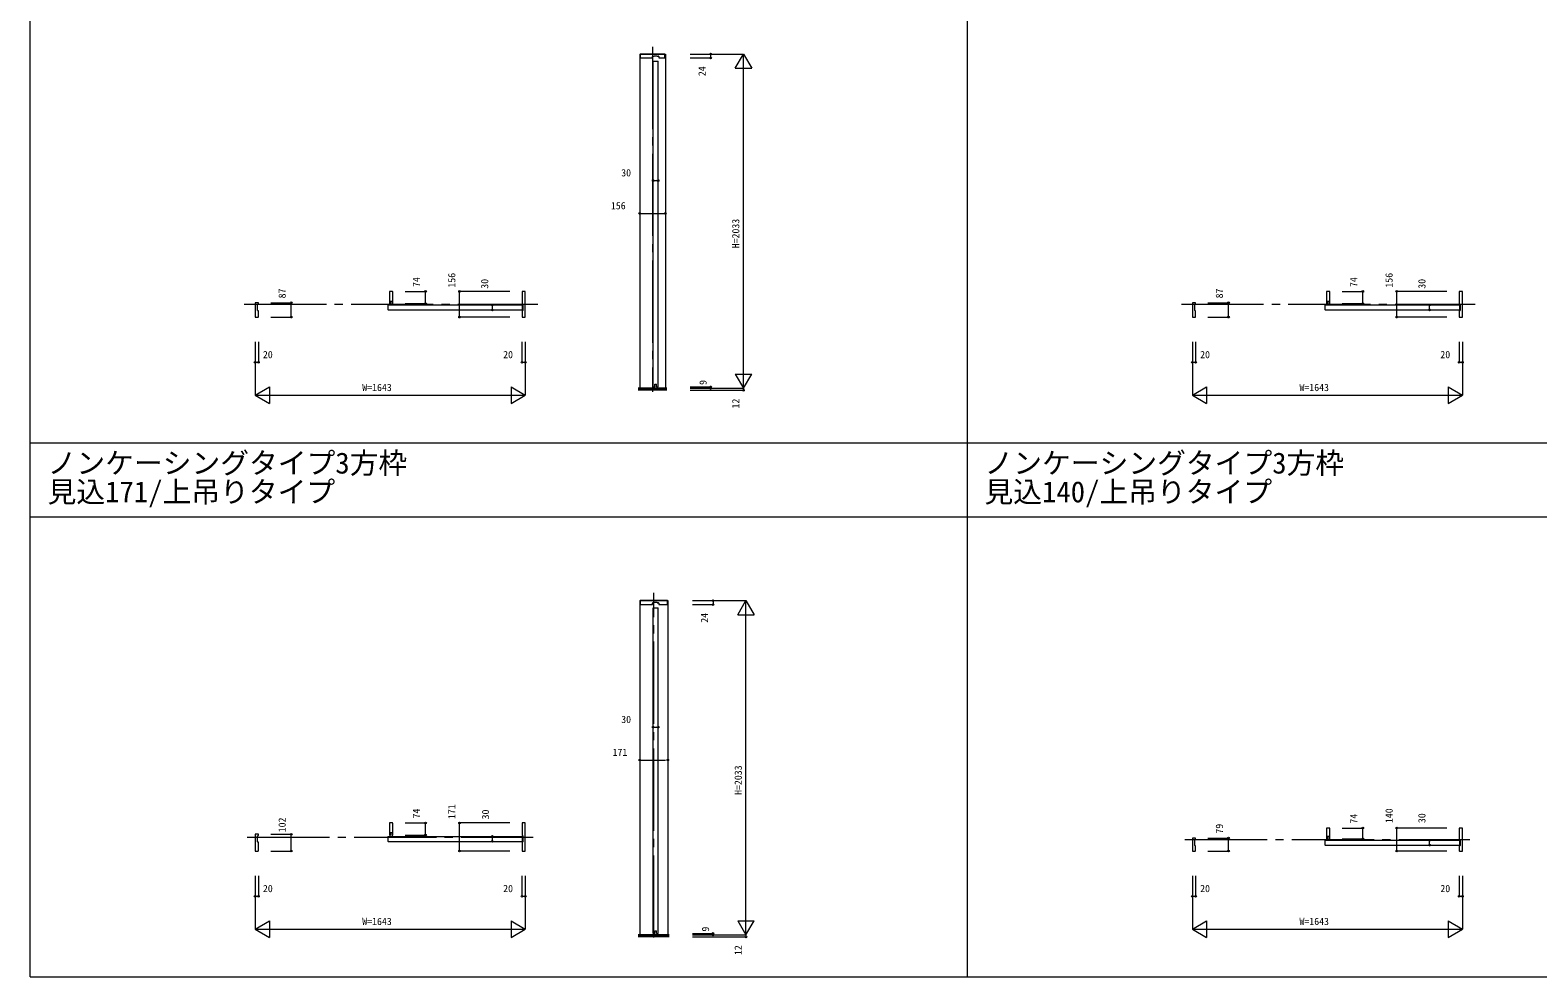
# Model space of a CAD drawing. Units: millimetres, scale not verified. Extents: x -14341 to 14341, y -10000 to 10000.
# Drawn here: x -14341 to -5171, y -10000 to -4242 of the extents above; entities that cross this region are included whole.
import ezdxf
from ezdxf.enums import TextEntityAlignment as Align

# ---------------------------------------------------------------- set-up
doc = ezdxf.new("R2010")
doc.units = ezdxf.units.MM
doc.header["$LTSCALE"] = 50
doc.linetypes.add('USER1', pattern=[13, 10, -1, 1, -1])
doc.layers.add('0-0_0', color=7, linetype='Continuous')
for name, color, linetype, lineweight in [('0-1_YKK_F1', 7, 'Continuous', 18), ('0-3_YKK_N1', 2, 'Continuous', 18), ('0-4_YKK_B1', 4, 'Continuous', 18), ('0-5_YKK_Z1', 7, 'Continuous', 18)]:
    doc.layers.add(name, color=color, linetype=linetype, lineweight=lineweight)
doc.styles.add('ＭＳ ゴシック', font='')
doc.styles.get('ＭＳ ゴシック').set_extended_font_data('MS Gothic')

msp = doc.modelspace()

# ---------------------------------------------------------------- linework, layer by layer
at = {"layer": '0-1_YKK_F1'}
for p, q in [((-14340.51, -10000), (-14340.51, 10000)), ((-8640.51, -10000), (-8640.51, 9500)), ((-14340.51, -6752.5), (14159.49, -6752.5)), ((-14340.51, -7202.5), (14159.49, -7202.5)), ((-14340.51, -10000), (14340.51, -10000))]:
    msp.add_line(p, q, dxfattribs=at)
at = {"layer": '0-3_YKK_N1'}
for p, q in [((-10327.26, -4387.5), (-10002.26, -4387.5)), ((-10202.26, -4387.5), (-10202.26, -4411.5)), ((-10052.26, -4474.1), (-10002.26, -4387.5)), ((-10002.26, -6420.5), (-10002.26, -4387.5)), ((-10002.26, -4387.5), (-9952.26, -4474.1)), ((-10327.26, -4411.5), (-10202.26, -4411.5)), ((-10052.26, -4474.1), (-9952.26, -4474.1)), ((-10551.26, -5156.88), (-10521.26, -5156.88)), ((-10633.26, -5356.88), (-10477.26, -5356.88)), ((-12060.7, -5831.5), (-11935.7, -5831.5)), ((-11935.7, -5905.5), (-11935.7, -5831.5)), ((-11729.16, -5987.5), (-11729.16, -5831.5)), ((-11424.16, -5831.5), (-11729.16, -5831.5)), ((-6360.7, -5831.5), (-6235.7, -5831.5)), ((-6235.7, -5905.5), (-6235.7, -5831.5)), ((-6029.16, -5987.5), (-6029.16, -5831.5)), ((-5724.16, -5831.5), (-6029.16, -5831.5)), ((-12877.23, -5900.5), (-12752.23, -5900.5)), ((-12752.23, -5987.5), (-12752.23, -5900.5)), ((-12060.7, -5905.5), (-11935.7, -5905.5)), ((-11529.16, -5943.5), (-11529.16, -5913.5)), ((-7177.23, -5900.5), (-7052.23, -5900.5)), ((-7052.23, -5987.5), (-7052.23, -5900.5)), ((-6360.7, -5905.5), (-6235.7, -5905.5)), ((-5829.16, -5943.5), (-5829.16, -5913.5)), ((-12877.23, -5987.5), (-12752.23, -5987.5)), ((-11424.16, -5987.5), (-11729.16, -5987.5)), ((-7177.23, -5987.5), (-7052.23, -5987.5)), ((-5724.16, -5987.5), (-6029.16, -5987.5)), ((-12972.23, -6137.5), (-12972.23, -6462.5)), ((-12952.23, -6137.5), (-12952.23, -6262.5)), ((-11329.23, -6137.5), (-11329.23, -6462.5)), ((-7272.23, -6137.5), (-7272.23, -6462.5)), ((-7252.23, -6137.5), (-7252.23, -6262.5)), ((-5629.23, -6137.5), (-5629.23, -6462.5)), ((-12972.23, -6262.5), (-12952.23, -6262.5)), ((-7272.23, -6262.5), (-7252.23, -6262.5)), ((-12972.23, -6462.5), (-12885.62, -6412.5)), ((-12885.62, -6412.5), (-12885.62, -6512.5)), ((-11415.83, -6412.5), (-11415.83, -6512.5)), ((-11415.83, -6412.5), (-11329.23, -6462.5)), ((-10052.26, -6333.9), (-9952.26, -6333.9)), ((-10052.26, -6333.9), (-10002.26, -6420.5)), ((-10002.26, -6420.5), (-9952.26, -6333.9)), ((-7272.23, -6462.5), (-7185.62, -6412.5)), ((-7185.62, -6412.5), (-7185.62, -6512.5)), ((-5715.83, -6412.5), (-5715.83, -6512.5)), ((-5715.83, -6412.5), (-5629.23, -6462.5)), ((-12972.23, -6462.5), (-11329.23, -6462.5)), ((-12972.23, -6462.5), (-12885.62, -6512.5)), ((-11415.83, -6512.5), (-11329.23, -6462.5)), ((-10327.26, -6420.5), (-10002.26, -6420.5)), ((-10327.26, -6432.5), (-10002.26, -6432.5)), ((-10002.26, -6420.5), (-10002.26, -6432.5)), ((-7272.23, -6462.5), (-5629.23, -6462.5)), ((-7272.23, -6462.5), (-7185.62, -6512.5)), ((-5715.83, -6512.5), (-5629.23, -6462.5)), ((-10312.26, -7712.01), (-9987.26, -7712.01)), ((-10312.26, -7736.01), (-10187.26, -7736.01)), ((-10187.26, -7712.01), (-10187.26, -7736.01)), ((-10037.26, -7798.62), (-9987.26, -7712.01)), ((-9987.26, -9745.01), (-9987.26, -7712.01)), ((-9987.26, -7712.01), (-9937.26, -7798.62)), ((-10037.26, -7798.62), (-9937.26, -7798.62)), ((-10551.26, -8481.39), (-10521.26, -8481.39)), ((-10633.26, -8681.39), (-10477.26, -8681.39)), ((-12060.7, -9064), (-11935.7, -9064)), ((-11935.7, -9138), (-11935.7, -9064)), ((-11729.16, -9235), (-11729.16, -9064)), ((-11424.16, -9064), (-11729.16, -9064)), ((-12877.23, -9133), (-12752.23, -9133)), ((-12752.23, -9235), (-12752.23, -9133)), ((-12060.7, -9138), (-11935.7, -9138)), ((-11529.16, -9176), (-11529.16, -9146)), ((-7177.2, -9156), (-7052.2, -9156)), ((-7052.2, -9235), (-7052.2, -9156)), ((-6360.7, -9095), (-6235.7, -9095)), ((-6360.7, -9161), (-6235.7, -9161)), ((-6235.7, -9161), (-6235.7, -9095)), ((-6029.2, -9235), (-6029.2, -9095)), ((-5724.2, -9095), (-6029.2, -9095)), ((-5829.2, -9199), (-5829.2, -9169)), ((-12877.18, -9235), (-12752.18, -9235)), ((-11424.16, -9235), (-11729.16, -9235)), ((-7177.2, -9235), (-7052.2, -9235)), ((-5724.2, -9235), (-6029.2, -9235)), ((-12972.23, -9385), (-12972.23, -9710)), ((-12952.23, -9385), (-12952.23, -9510)), ((-11329.23, -9385), (-11329.23, -9710)), ((-7272.2, -9385), (-7272.2, -9710)), ((-7252.2, -9385), (-7252.2, -9510)), ((-5629.2, -9385), (-5629.2, -9710)), ((-12972.23, -9510), (-12952.23, -9510)), ((-7272.2, -9510), (-7252.2, -9510)), ((-12972.23, -9710), (-12885.62, -9660)), ((-12972.23, -9710), (-11329.23, -9710)), ((-12972.23, -9710), (-12885.62, -9760)), ((-12885.62, -9660), (-12885.62, -9760)), ((-11415.83, -9660), (-11415.83, -9760)), ((-11415.83, -9660), (-11329.23, -9710)), ((-11415.83, -9760), (-11329.23, -9710)), ((-10037.26, -9658.41), (-9937.26, -9658.41)), ((-10037.26, -9658.41), (-9987.26, -9745.01)), ((-9987.26, -9745.01), (-9937.26, -9658.41)), ((-7272.2, -9710), (-7185.59, -9660)), ((-7272.2, -9710), (-5629.2, -9710)), ((-7272.2, -9710), (-7185.59, -9760)), ((-7185.59, -9660), (-7185.59, -9760)), ((-5715.8, -9660), (-5715.8, -9760)), ((-5715.8, -9660), (-5629.2, -9710)), ((-5715.8, -9760), (-5629.2, -9710)), ((-10312.26, -9745.01), (-9987.26, -9745.01)), ((-10312.26, -9757.01), (-9987.26, -9757.01)), ((-9987.26, -9745.01), (-9987.26, -9757.01))]:
    msp.add_line(p, q, dxfattribs=at)
for points in [[(-11349.23, -6137.5), (-11349.23, -6262.5), (-11329.23, -6262.5)], [(-5649.23, -6137.5), (-5649.23, -6262.5), (-5629.23, -6262.5)], [(-10327.26, -6411.5), (-10202.26, -6411.5), (-10202.26, -6420.5)], [(-11349.23, -9385), (-11349.23, -9510), (-11329.23, -9510)], [(-5649.2, -9385), (-5649.2, -9510), (-5629.2, -9510)], [(-10312.26, -9736.01), (-10187.26, -9736.01), (-10187.26, -9745.01)]]:
    msp.add_lwpolyline(points, dxfattribs=at)
for centre in [(-10202.26, -4387.5), (-10202.26, -4411.5), (-10551.26, -5156.88), (-10521.26, -5156.88), (-10633.26, -5356.88), (-10477.26, -5356.88), (-11935.7, -5831.5), (-11729.16, -5831.5), (-6235.7, -5831.5), (-6029.16, -5831.5), (-12752.23, -5900.5), (-11935.7, -5905.5), (-11529.16, -5913.5), (-11529.16, -5943.5), (-7052.23, -5900.5), (-6235.7, -5905.5), (-5829.16, -5913.5), (-5829.16, -5943.5), (-12752.23, -5987.5), (-11729.16, -5987.5), (-7052.23, -5987.5), (-6029.16, -5987.5), (-12972.23, -6262.5), (-12952.23, -6262.5), (-11349.23, -6262.5), (-11329.23, -6262.5), (-7272.23, -6262.5), (-7252.23, -6262.5), (-5649.23, -6262.5), (-5629.23, -6262.5), (-10202.26, -6411.5), (-10202.26, -6420.5), (-10002.26, -6432.5), (-10187.26, -7712.01), (-10187.26, -7736.01), (-10551.26, -8481.39), (-10521.26, -8481.39), (-10633.26, -8681.39), (-10462.26, -8681.39), (-11935.7, -9064), (-11729.16, -9064), (-12752.23, -9133), (-11935.7, -9138), (-11529.16, -9146), (-7052.2, -9156), (-6235.7, -9095), (-6235.7, -9161), (-6029.2, -9095), (-5829.2, -9169), (-12752.18, -9235), (-11729.16, -9235), (-11529.16, -9176), (-7052.2, -9235), (-6029.2, -9235), (-5829.2, -9199), (-12972.23, -9510), (-12952.23, -9510), (-11349.23, -9510), (-11329.23, -9510), (-7272.2, -9510), (-7252.2, -9510), (-5649.2, -9510), (-5629.2, -9510), (-10187.26, -9736.01), (-10187.26, -9745.01), (-9987.26, -9757.01)]:
    msp.add_circle(centre, 5, dxfattribs=at)
at = {"layer": '0-4_YKK_B1'}
for p, q in [((-10633.26, -4387.5), (-10477.26, -4387.5)), ((-10633.26, -4387.5), (-10633.26, -6420.5)), ((-10607.76, -4387.5), (-10620.26, -4387.5)), ((-10504.56, -4387.3), (-10504.56, -4387.5)), ((-10502.76, -4387.5), (-10490.26, -4387.5)), ((-10477.26, -4387.5), (-10477.26, -6420.5)), ((-10551.26, -4431.5), (-10521.26, -4431.5)), ((-10551.26, -6411.5), (-10551.26, -4431.5)), ((-10521.26, -6411.5), (-10521.26, -4431.5)), ((-11349.16, -5833.5), (-11349.16, -5907.5)), ((-5649.16, -5833.5), (-5649.16, -5907.5)), ((-12957.23, -5946.5), (-12957.23, -5910.5)), ((-12955.23, -5908.5), (-12953.23, -5908.5)), ((-12953.23, -5948.5), (-12955.23, -5948.5)), ((-12952.23, -5985.5), (-12952.23, -5949.5)), ((-12165.7, -5915.5), (-12163.7, -5913.5)), ((-12165.7, -5915.5), (-12165.7, -5941.5)), ((-12163.7, -5943.5), (-12165.7, -5941.5)), ((-12163.7, -5913.5), (-11347.66, -5913.5)), ((-12163.7, -5943.5), (-11347.66, -5943.5)), ((-11349.16, -5949.5), (-11349.16, -5985.5)), ((-11348.16, -5908.5), (-11346.16, -5908.5)), ((-11346.16, -5948.5), (-11348.16, -5948.5)), ((-11347.66, -5913.5), (-11345.66, -5915.5)), ((-11347.66, -5943.5), (-11345.66, -5941.5)), ((-11345.66, -5941.5), (-11345.66, -5915.5)), ((-11344.16, -5910.5), (-11344.16, -5946.5)), ((-7257.23, -5946.5), (-7257.23, -5910.5)), ((-7255.23, -5908.5), (-7253.23, -5908.5)), ((-7253.23, -5948.5), (-7255.23, -5948.5)), ((-7252.23, -5985.5), (-7252.23, -5949.5)), ((-6465.7, -5915.5), (-6463.7, -5913.5)), ((-6465.7, -5915.5), (-6465.7, -5941.5)), ((-6463.7, -5943.5), (-6465.7, -5941.5)), ((-6463.7, -5913.5), (-5647.66, -5913.5)), ((-6463.7, -5943.5), (-5647.66, -5943.5)), ((-5649.16, -5949.5), (-5649.16, -5985.5)), ((-5648.16, -5908.5), (-5646.16, -5908.5)), ((-5646.16, -5948.5), (-5648.16, -5948.5)), ((-5647.66, -5913.5), (-5645.66, -5915.5)), ((-5647.66, -5943.5), (-5645.66, -5941.5)), ((-5645.66, -5941.5), (-5645.66, -5915.5)), ((-5644.16, -5910.5), (-5644.16, -5946.5)), ((-10551.26, -6411.5), (-10540.76, -6411.5)), ((-10531.76, -6411.5), (-10531.76, -6395.5)), ((-10531.76, -6411.5), (-10521.26, -6411.5)), ((-10633.26, -7712.01), (-10462.26, -7712.01)), ((-10633.26, -7712.01), (-10633.26, -9745.01)), ((-10607.76, -7712.01), (-10620.26, -7712.01)), ((-10551.26, -7756.01), (-10521.26, -7756.01)), ((-10551.26, -9736.01), (-10551.26, -7756.01)), ((-10521.26, -9736.01), (-10521.26, -7756.01)), ((-10462.26, -7712.01), (-10462.26, -9745.01)), ((-11349.16, -9066), (-11349.16, -9140)), ((-12957.23, -9179), (-12957.23, -9143)), ((-12955.23, -9141), (-12953.23, -9141)), ((-12165.7, -9148), (-12163.7, -9146)), ((-12165.7, -9148), (-12165.7, -9174)), ((-12163.7, -9146), (-11347.66, -9146)), ((-11348.16, -9141), (-11346.16, -9141)), ((-11347.66, -9146), (-11345.66, -9148)), ((-11345.66, -9174), (-11345.66, -9148)), ((-11344.16, -9143), (-11344.16, -9179)), ((-7257.2, -9202), (-7257.2, -9166)), ((-7255.2, -9164), (-7253.2, -9164)), ((-6465.69, -9171), (-6463.69, -9169)), ((-6463.69, -9169), (-5647.7, -9169)), ((-5649.2, -9097), (-5649.2, -9163)), ((-5648.2, -9164), (-5646.2, -9164)), ((-5647.7, -9169), (-5645.7, -9171)), ((-5644.2, -9166), (-5644.2, -9202)), ((-12953.23, -9181), (-12955.23, -9181)), ((-12952.23, -9233), (-12952.23, -9182)), ((-12163.7, -9176), (-12165.7, -9174)), ((-12163.7, -9176), (-11347.66, -9176)), ((-11349.16, -9182), (-11349.16, -9233)), ((-11346.16, -9181), (-11348.16, -9181)), ((-11347.66, -9176), (-11345.66, -9174)), ((-7272.2, -9235), (-7254.2, -9235)), ((-7253.2, -9204), (-7255.2, -9204)), ((-7252.2, -9233), (-7252.2, -9205)), ((-6465.69, -9171), (-6465.69, -9197)), ((-6463.69, -9199), (-6465.69, -9197)), ((-6463.69, -9199), (-5647.7, -9199)), ((-5649.2, -9205), (-5649.2, -9233)), ((-5646.2, -9204), (-5648.2, -9204)), ((-5647.7, -9199), (-5645.7, -9197)), ((-5645.7, -9197), (-5645.7, -9171)), ((-10551.26, -9736.01), (-10540.76, -9736.01)), ((-10531.76, -9736.01), (-10531.76, -9720.01)), ((-10531.76, -9736.01), (-10521.26, -9736.01))]:
    msp.add_line(p, q, dxfattribs=at)
for points in [[(-10479.76, -4409.5), (-10479.76, -4387.5), (-10630.76, -4387.5), (-10630.76, -4409.5)], [(-10553.96, -4400.3), (-10545.76, -4400.3), (-10545.76, -4397.5), (-10526.76, -4397.5), (-10526.76, -4400.3), (-10518.56, -4400.3)], [(-10628.76, -4411.5), (-10556.46, -4411.5), (-10555.96, -4411), (-10555.96, -4402.3)], [(-10516.56, -4402.3), (-10516.56, -4411), (-10516.06, -4411.5), (-10481.76, -4411.5)], [(-12137.7, -5831.5), (-12155.7, -5831.5), (-12155.7, -5905.5), (-12149.7, -5905.5), (-12149.7, -5889.5)], [(-12149.7, -5889.5), (-12141.7, -5889.5), (-12141.7, -5905.5), (-12135.7, -5905.5), (-12135.7, -5833.5)], [(-11347.16, -5987.5), (-11329.16, -5987.5), (-11329.16, -5962.5), (-11329.16, -5856.5), (-11329.16, -5831.5), (-11347.16, -5831.5)], [(-6437.7, -5831.5), (-6455.7, -5831.5), (-6455.7, -5905.5), (-6449.7, -5905.5), (-6449.7, -5889.5)], [(-6449.7, -5889.5), (-6441.7, -5889.5), (-6441.7, -5905.5), (-6435.7, -5905.5), (-6435.7, -5833.5)], [(-5647.16, -5987.5), (-5629.16, -5987.5), (-5629.16, -5962.5), (-5629.16, -5856.5), (-5629.16, -5831.5), (-5647.16, -5831.5)], [(-12959.03, -5900.5), (-12972.23, -5900.5), (-12972.23, -5962.5), (-12972.23, -5987.5), (-12954.23, -5987.5)], [(-12952.23, -5907.5), (-12952.23, -5900.5), (-12959.03, -5900.5)], [(-7259.03, -5900.5), (-7272.23, -5900.5), (-7272.23, -5962.5), (-7272.23, -5987.5), (-7254.23, -5987.5)], [(-7252.23, -5907.5), (-7252.23, -5900.5), (-7259.03, -5900.5)], [(-10540.76, -6411.5), (-10540.76, -6395.5), (-10531.76, -6395.5)], [(-10464.76, -7734.01), (-10464.76, -7712.01), (-10630.76, -7712.01), (-10630.76, -7734.01)], [(-10628.76, -7736.01), (-10556.46, -7736.01), (-10555.96, -7735.51), (-10555.96, -7726.81)], [(-10553.96, -7724.81), (-10545.76, -7724.81), (-10545.76, -7722.01), (-10526.76, -7722.01), (-10526.76, -7724.81), (-10518.56, -7724.81)], [(-10516.56, -7726.81), (-10516.56, -7735.51), (-10516.06, -7736.01), (-10466.76, -7736.01)], [(-12137.7, -9064), (-12155.7, -9064), (-12155.7, -9138), (-12149.7, -9138), (-12149.7, -9122)], [(-12149.7, -9122), (-12141.7, -9122), (-12141.7, -9138), (-12135.7, -9138), (-12135.7, -9066)], [(-11347.16, -9235), (-11329.16, -9235), (-11329.16, -9210), (-11329.16, -9089), (-11329.16, -9064), (-11347.16, -9064)], [(-12959.03, -9133), (-12972.23, -9133), (-12972.23, -9210), (-12972.23, -9235), (-12954.23, -9235)], [(-12952.23, -9140), (-12952.23, -9133), (-12959.03, -9133)], [(-7252.2, -9163), (-7252.2, -9156), (-7272.2, -9156), (-7272.2, -9235)], [(-6437.69, -9095), (-6455.69, -9095), (-6455.69, -9161), (-6449.69, -9161), (-6449.69, -9145)], [(-6449.69, -9145), (-6441.69, -9145), (-6441.69, -9161), (-6435.69, -9161), (-6435.69, -9097)], [(-5647.2, -9235), (-5629.2, -9235), (-5629.2, -9233), (-5629.2, -9097), (-5629.2, -9095), (-5647.2, -9095)], [(-10540.76, -9736.01), (-10540.76, -9720.01), (-10531.76, -9720.01)]]:
    msp.add_lwpolyline(points, dxfattribs=at)
for centre, radius, start, end in [((-10553.96, -4402.3), 2, 90, 180), ((-10518.56, -4402.3), 2, 0, 90), ((-10628.76, -4409.5), 2, 180, 270), ((-10481.76, -4409.5), 2, 270, 0), ((-12137.7, -5833.5), 2, 0, 90), ((-11347.16, -5833.5), 2, 90, 180), ((-6437.7, -5833.5), 2, 0, 90), ((-5647.16, -5833.5), 2, 90, 180), ((-12955.23, -5910.5), 2, 90, 180), ((-12955.23, -5946.5), 2, 180, 270), ((-12953.23, -5907.5), 1, 270, 0), ((-12953.23, -5949.5), 1, 0, 90), ((-11348.16, -5907.5), 1, 180, 270), ((-11348.16, -5949.5), 1, 90, 180), ((-11346.16, -5910.5), 2, 0, 90), ((-11346.16, -5946.5), 2, 270, 0), ((-7255.23, -5910.5), 2, 90, 180), ((-7255.23, -5946.5), 2, 180, 270), ((-7253.23, -5907.5), 1, 270, 0), ((-7253.23, -5949.5), 1, 0, 90), ((-5648.16, -5907.5), 1, 180, 270), ((-5648.16, -5949.5), 1, 90, 180), ((-5646.16, -5910.5), 2, 0, 90), ((-5646.16, -5946.5), 2, 270, 0), ((-12954.23, -5985.5), 2, 270, 0), ((-11347.16, -5985.5), 2, 180, 270), ((-7254.23, -5985.5), 2, 270, 0), ((-5647.16, -5985.5), 2, 180, 270), ((-10628.76, -7734.01), 2, 180, 270), ((-10553.96, -7726.81), 2, 90, 180), ((-10518.56, -7726.81), 2, 0, 90), ((-10466.76, -7734.01), 2, 270, 0), ((-12137.7, -9066), 2, 0, 90), ((-11347.16, -9066), 2, 90, 180), ((-12955.23, -9143), 2, 90, 180), ((-12953.23, -9140), 1, 270, 0), ((-11348.16, -9140), 1, 180, 270), ((-11346.16, -9143), 2, 0, 90), ((-7255.2, -9166), 2, 90, 180), ((-7253.2, -9163), 1, 270, 0), ((-6437.69, -9097), 2, 0, 90), ((-5647.2, -9097), 2, 90, 180), ((-5648.2, -9163), 1, 180, 270), ((-5646.2, -9166), 2, 0, 90), ((-12955.23, -9179), 2, 180, 270), ((-12954.23, -9233), 2, 270, 0), ((-12953.23, -9182), 1, 0, 90), ((-11348.16, -9182), 1, 90, 180), ((-11347.16, -9233), 2, 180, 270), ((-11346.16, -9179), 2, 270, 0), ((-7255.2, -9202), 2, 180, 270), ((-7254.2, -9233), 2, 270, 0), ((-7253.2, -9205), 1, 0, 90), ((-5648.2, -9205), 1, 90, 180), ((-5647.2, -9233), 2, 180, 270), ((-5646.2, -9202), 2, 270, 0)]:
    msp.add_arc(centre, radius, start, end, dxfattribs=at)
at = {"layer": '0-5_YKK_Z1', "linetype": 'USER1'}
for p, q in [((-10555.26, -4343.5), (-10555.26, -6442.38)), ((-13038.73, -5909.5), (-11252.66, -5909.5)), ((-7338.73, -5909.5), (-5552.66, -5909.5)), ((-10547.76, -9761.42), (-10547.76, -7664.51)), ((-13019.73, -9149.5), (-11281.66, -9149.5)), ((-7317.43, -9165), (-5584.4, -9165))]:
    msp.add_line(p, q, dxfattribs=at)
at = {"layer": '0-5_YKK_Z1'}
for p, q in [((-10552.76, -6420.5), (-10642.28, -6420.5)), ((-10468.21, -6432.5), (-10642.28, -6432.5)), ((-10468.21, -6420.5), (-10552.76, -6420.5)), ((-10552.76, -9745.01), (-10642.28, -9745.01)), ((-10453.21, -9757.01), (-10642.28, -9757.01)), ((-10453.21, -9745.01), (-10552.76, -9745.01))]:
    msp.add_line(p, q, dxfattribs=at)
for points in [[(-10642.28, -6423.5), (-10552.76, -6423.5), (-10468.21, -6423.5)], [(-10642.28, -6426.5), (-10552.76, -6426.5), (-10468.21, -6426.5)], [(-10642.28, -6429.5), (-10552.76, -6429.5), (-10468.21, -6429.5)], [(-10642.28, -9748.01), (-10552.76, -9748.01), (-10453.21, -9748.01)], [(-10642.28, -9751.01), (-10552.76, -9751.01), (-10453.21, -9751.01)], [(-10642.28, -9754.01), (-10552.76, -9754.01), (-10453.21, -9754.01)]]:
    msp.add_lwpolyline(points, dxfattribs=at)

# ---------------------------------------------------------------- texts
at = {"layer": '0-0_0', "style": 'ＭＳ ゴシック'}
for s, p in [('ノンケーシングタイプ3方枠', (-14234.51, -6977.5)), ('ノンケーシングタイプ3方枠', (-8536.51, -6977.5)), ('見込171/上吊りタイプ', (-14234.51, -7152.5)), ('見込140/上吊りタイプ', (-8536.51, -7152.5))]:
    msp.add_text(s, height=128.3, dxfattribs=at).set_placement(p, align=Align.BOTTOM_LEFT)
at = {"layer": '0-3_YKK_N1', "color": 7, "style": 'ＭＳ ゴシック'}
for s, p in [('24', (-10219.13, -4522.03)), ('H=2033', (-10014.26, -5569)), ('74', (-11956.46, -5804.44)), ('156', (-11741.16, -5808.21)), ('30', (-11541.16, -5814.92)), ('74', (-6256.46, -5804.44)), ('156', (-6041.16, -5808.21)), ('30', (-5841.16, -5814.92)), ('87', (-12772.99, -5873.44)), ('87', (-7072.99, -5873.44)), ('9', (-10213.01, -6399.99)), ('12', (-10014.26, -6543.16)), ('24', (-10204.13, -7846.55)), ('H=2033', (-9999.26, -8893.51)), ('74', (-11956.46, -9036.94)), ('171', (-11741.16, -9040.71)), ('30', (-11536.26, -9042.36)), ('140', (-6041.2, -9064.92)), ('102', (-12772.99, -9120.94)), ('79', (-7072.96, -9128.94)), ('74', (-6256.46, -9067.94)), ('30', (-5841.2, -9064.92)), ('9', (-10198.01, -9724.51)), ('12', (-9999.26, -9867.67))]:
    msp.add_text(s, height=43.99, rotation=90, dxfattribs=at).set_placement(p, align=Align.BOTTOM_LEFT)
for s, p in [('30', (-10745.69, -5144.88)), ('156', (-10808.43, -5344.88)), ('20', (-12924.9, -6250.5)), ('20', (-11463.82, -6250.5)), ('20', (-7224.9, -6250.5)), ('20', (-5763.82, -6250.5)), ('W=1643', (-12320.73, -6450.5)), ('W=1643', (-6620.73, -6450.5)), ('30', (-10745.69, -8469.39)), ('171', (-10798.43, -8669.39)), ('20', (-12924.9, -9498)), ('20', (-11463.82, -9498)), ('20', (-7224.87, -9498)), ('20', (-5763.79, -9498)), ('W=1643', (-12320.73, -9698)), ('W=1643', (-6620.7, -9698))]:
    msp.add_text(s, height=43.99, dxfattribs=at).set_placement(p, align=Align.BOTTOM_LEFT)

doc.saveas('drawing.dxf')
